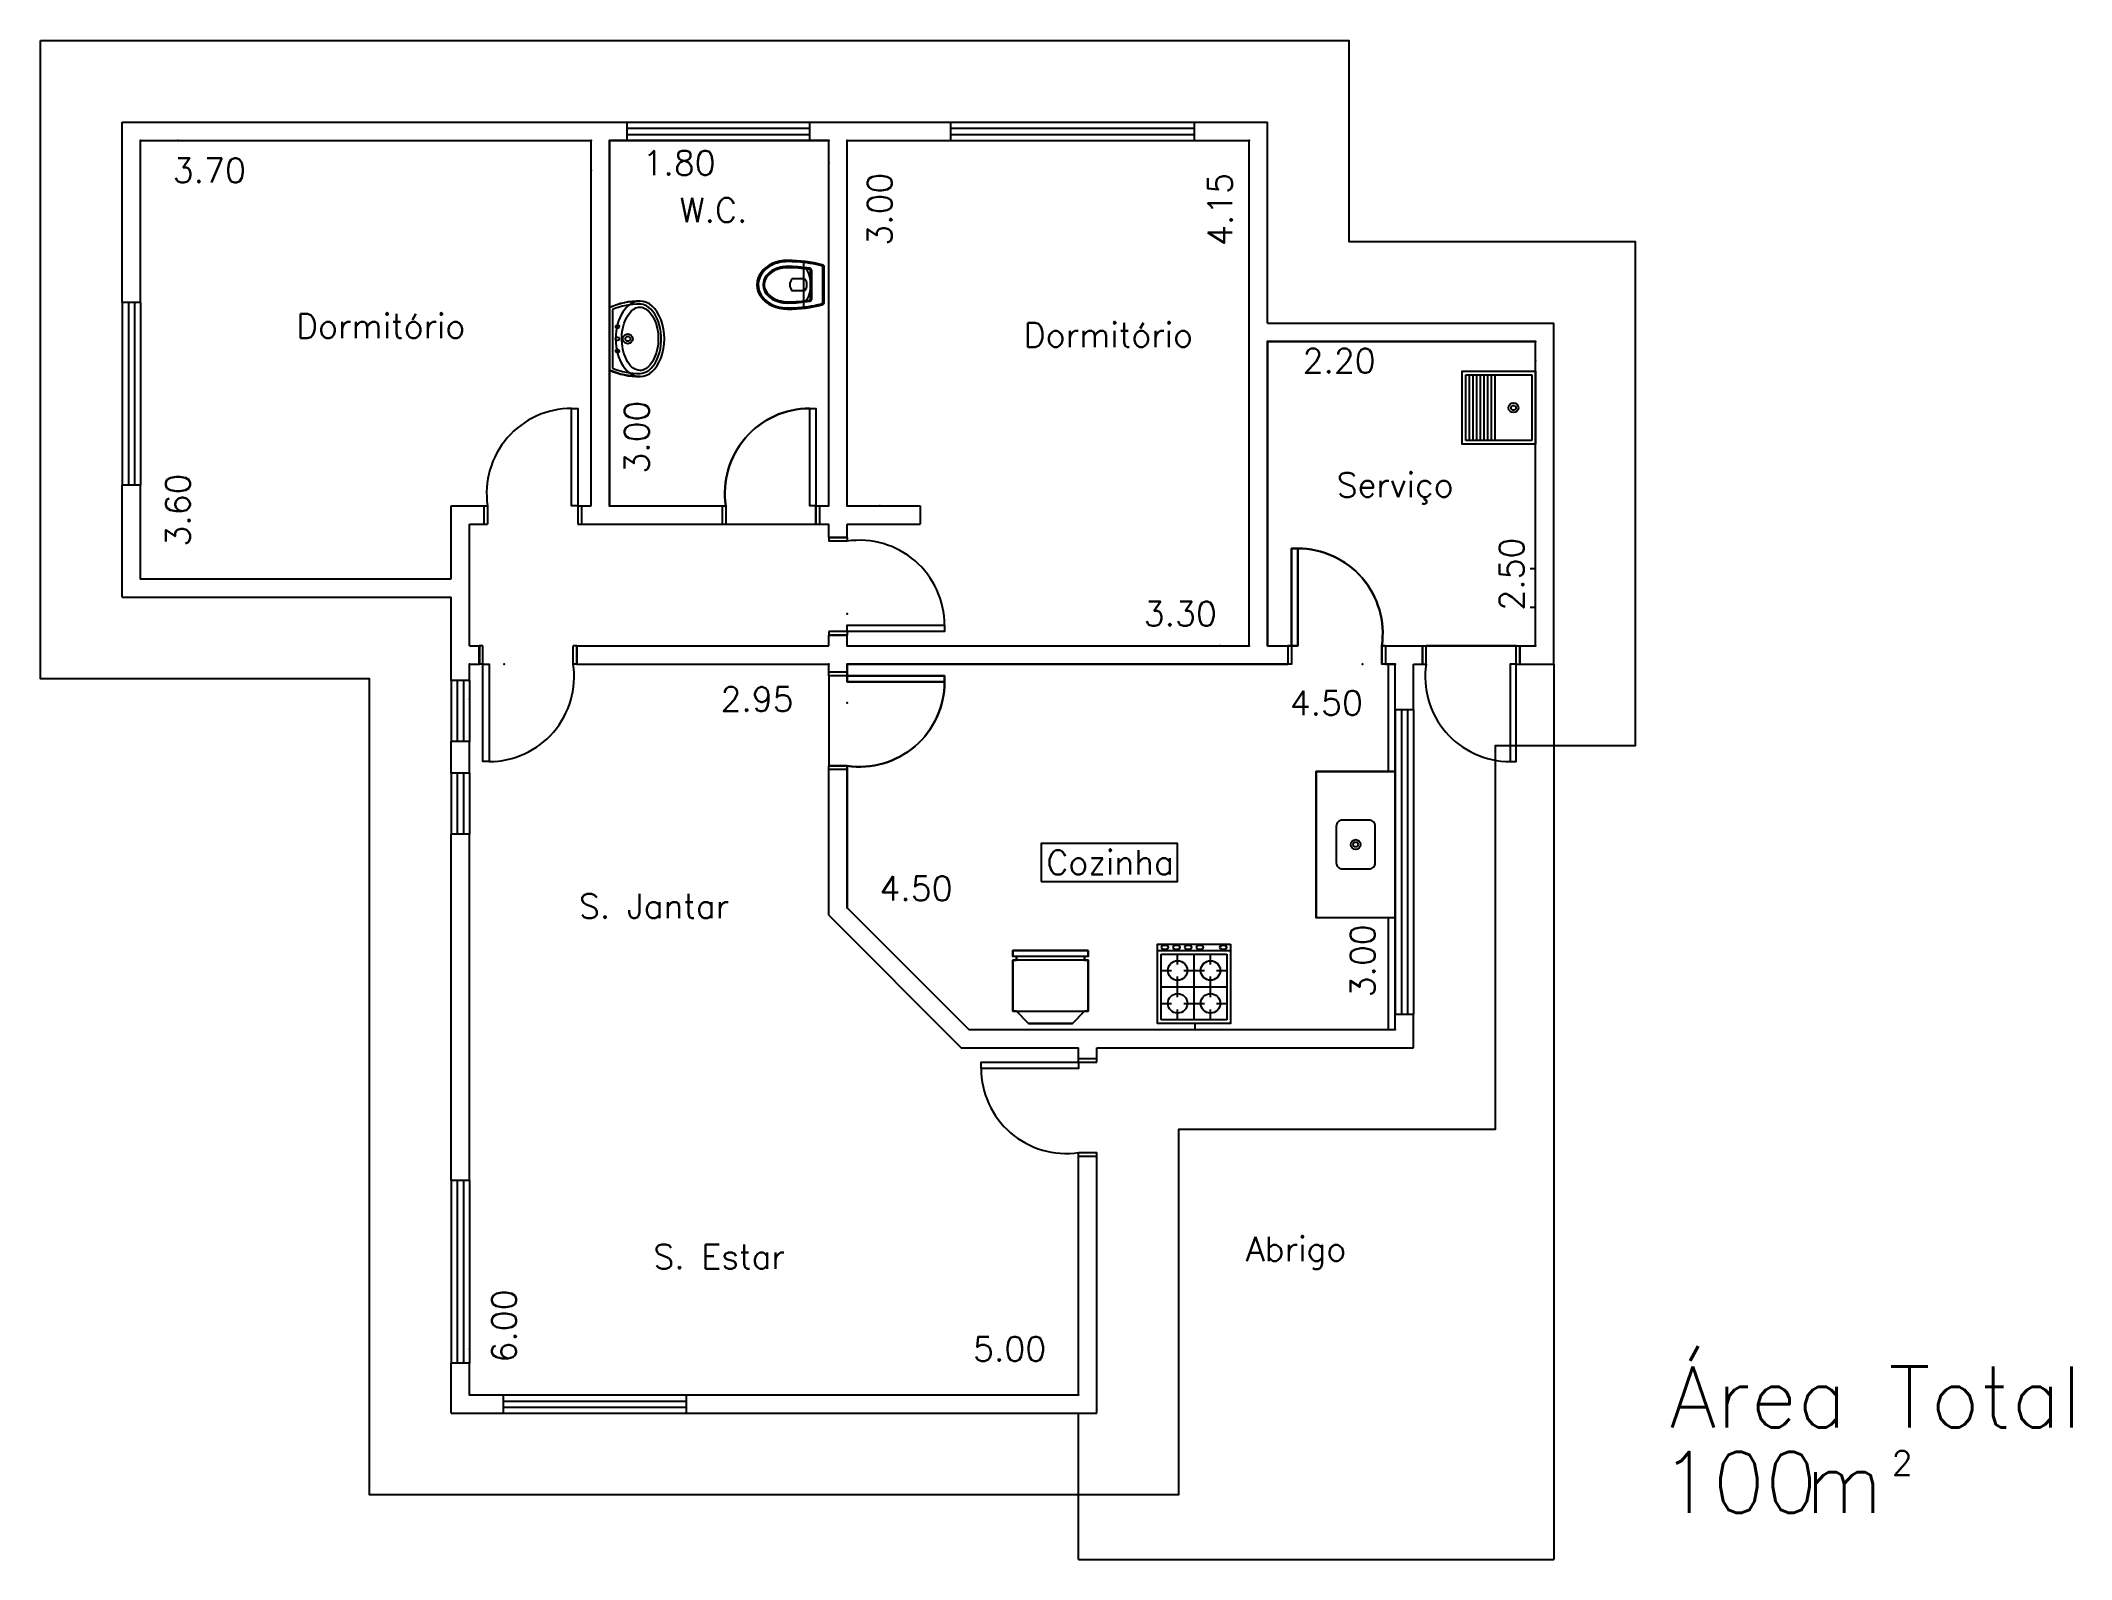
# Model space of a CAD drawing. Extents: x -0.5 to 16.2, y 0 to 12.5.
import ezdxf
from ezdxf.enums import TextEntityAlignment as Align

# ---------------------------------------------------------------- set-up
doc = ezdxf.new("R2010")
doc.units = 0
doc.header["$MEASUREMENT"] = 0
doc.layers.add('1', color=7, linetype='CONTINUOUS')
doc.layers.add('ARQ3', color=3, linetype='CONTINUOUS')
doc.styles.add('ROMANS', font='ROMANS', dxfattribs={"height": 0.2})

# ---------------------------------------------------------------- blocks, each defined once
blk = doc.blocks.new('P80D15')
at = {"layer": '1', "color": 7, "linetype": 'Continuous'}
for p, q in [((0, 0.15), (0, 0)), ((0, 0.15), (0.03, 0.15)), ((0, 0), (0.03, 0)), ((0.03, 0.15), (0.03, 0)), ((0.77, 0.15), (0.77, 0)), ((0.77, 0.15), (0.8, 0.15)), ((0.77, 0), (0.8, 0)), ((0.8, 0.15), (0.8, 0))]:
    blk.add_line(p, q, dxfattribs=at)
blk.add_lwpolyline([(0.77, 0.15), (0.72, 0.15), (0.72, 0.95), (0.77, 0.95)], close=True, dxfattribs=at)
blk.add_arc((0.72, 0.252), 0.698, 90, 188.4445, dxfattribs=at)
blk = doc.blocks.new('P80E15')
at = {"layer": '1', "color": 7, "linetype": 'Continuous'}
for p, q in [((0.03, 0.15), (0, 0.15)), ((0, 0.15), (0, 0)), ((0.03, 0), (0, 0)), ((0.03, 0.15), (0.03, 0)), ((0.8, 0.15), (0.77, 0.15)), ((0.77, 0.15), (0.77, 0)), ((0.8, 0), (0.77, 0)), ((0.8, 0.15), (0.8, 0))]:
    blk.add_line(p, q, dxfattribs=at)
blk.add_lwpolyline([(0.03, 0.15), (0.08, 0.15), (0.08, 0.95), (0.03, 0.95)], close=True, dxfattribs=at)
blk.add_arc((0.08, 0.252), 0.698, 351.5555, 90, dxfattribs=at)
blk = doc.blocks.new('COZINH')
at = {"layer": '1', "color": 7, "linetype": 'Continuous', "style": 'ROMANS'}
blk.add_text('Cozinha', height=0.2, dxfattribs=at).set_placement((-0.6582, -0.0685))
blk = doc.blocks.new('DORMI')
at = {"layer": '1', "color": 7, "linetype": 'Continuous', "style": 'ROMANS'}
blk.add_text('Dormitório', height=0.2, dxfattribs=at).set_placement((-0.5164, -0.0661))
blk = doc.blocks.new('WC')
at = {"layer": '1', "color": 7, "linetype": 'Continuous', "style": 'ROMANS'}
blk.add_text('W.C.', height=0.2, dxfattribs=at).set_placement((-0.1371, -0.0959))
blk = doc.blocks.new('ESTAR')
at = {"layer": '1', "color": 7, "linetype": 'Continuous', "style": 'ROMANS'}
blk.add_text('S. Estar', height=0.2, dxfattribs=at).set_placement((-0.4251, -0.0685))
blk = doc.blocks.new('JANTAR')
at = {"layer": '1', "color": 7, "linetype": 'Continuous', "style": 'ROMANS'}
blk.add_text('S. Jantar', height=0.2, dxfattribs=at).set_placement((-0.5623, -0.0274))
blk = doc.blocks.new('VASOSA')
at = {"layer": '1', "color": 7, "linetype": 'Continuous'}
for p, q in [((-0.05, 0.2), (-0.05, 0.3)), ((0.05, 0.2), (0.05, 0.3)), ((-0.145, 0.05), (0.145, 0.05)), ((-0.145, 0.04), (0.145, 0.04)), ((-0.116, 0.15), (0.116, 0.15)), ((-0.116, 0.14), (0.116, 0.14))]:
    blk.add_line(p, q, dxfattribs=at)
for centre, radius, start, end in [((0, 0.25), 0.0707, 44.9896, 134.9689), ((0, 0.25), 0.0707, 225.0311, 315.0104), ((-0.145, 0.06), 0.02, 195.5363, 270), ((-0.145, 0.06), 0.01, 195.5347, 270), ((-0.116, 0.16), 0.02, 189.3868, 270), ((-0.116, 0.16), 0.01, 189.3844, 270), ((0.116, 0.16), 0.01, 270, 350.5759), ((0.116, 0.16), 0.02, 270, 350.5771), ((0.145, 0.06), 0.01, 270, 344.4831), ((0.145, 0.06), 0.02, 270, 344.4637)]:
    blk.add_arc(centre, radius, start, end, dxfattribs=at)
for centre, major_axis, ratio, start_param, end_param in [((0, 0.34), (0, 0.25), 0.8, 4.712389, 7.853982), ((0, 0.34), (0, 0.5), 0.4, 1.570796, 2.178171), ((0, 0.34), (0, 0.5), 0.4, 4.105014, 4.712389), ((0, 0.2), (-0.132, 0), 0.380108, 0, 3.141593)]:
    blk.add_ellipse(centre, major_axis=major_axis, ratio=ratio, start_param=start_param, end_param=end_param, dxfattribs=at)
for points, knots in [([(0.19, 0.34), (0.19, 0.385), (0.18, 0.43), (0.128, 0.535), (0.067, 0.577), (-0.056, 0.582), (-0.118, 0.544), (-0.177, 0.44), (-0.19, 0.39), (-0.19, 0.34)], [0, 0, 0, 0, 0.177081, 0.177081, 0.490064, 0.490064, 0.803048, 0.803048, 1, 1, 1, 1]), ([(0.15, 0.34), (0.15, 0.379), (0.141, 0.418), (0.098, 0.505), (0.052, 0.537), (-0.036, 0.543), (-0.083, 0.519), (-0.137, 0.434), (-0.15, 0.387), (-0.15, 0.34)], [0, 0, 0, 0, 0.176635, 0.176635, 0.481532, 0.481532, 0.786428, 0.786428, 1, 1, 1, 1]), ([(0.14, 0.34), (0.14, 0.377), (0.131, 0.415), (0.086, 0.506), (0.035, 0.535), (-0.049, 0.525), (-0.088, 0.498), (-0.13, 0.419), (-0.14, 0.379), (-0.14, 0.34)], [0, 0, 0, 0, 0.176533, 0.176533, 0.5296, 0.5296, 0.813684, 0.813684, 1, 1, 1, 1]), ([(-0.19, 0.34), (-0.19, 0.263), (-0.183, 0.186), (-0.165, 0.096), (-0.16, 0.076), (-0.155, 0.057)], [0, 0, 0, 0, 0.768322, 0.768322, 1, 1, 1, 1]), ([(0.126, 0.158), (0.13, 0.188), (0.134, 0.22), (0.139, 0.281), (0.14, 0.31), (0.14, 0.34)], [0, 0, 0, 0, 0.526059, 0.526059, 1, 1, 1, 1]), ([(0.135, 0.157), (0.141, 0.188), (0.145, 0.222), (0.149, 0.283), (0.15, 0.312), (0.15, 0.34)], [0, 0, 0, 0, 0.549305, 0.549305, 1, 1, 1, 1]), ([(0.155, 0.057), (0.171, 0.118), (0.183, 0.188), (0.189, 0.287), (0.19, 0.314), (0.19, 0.34)], [0, 0, 0, 0, 0.737868, 0.737868, 1, 1, 1, 1])]:
    blk.add_open_spline(points, degree=3, knots=knots, dxfattribs=at)
for points in [[(-0.15, 0.34), (-0.15, 0.277), (-0.145, 0.214), (-0.135, 0.157)], [(-0.14, 0.34), (-0.14, 0.278), (-0.135, 0.215), (-0.126, 0.158)]]:
    blk.add_open_spline(points, degree=3, dxfattribs=at)
blk = doc.blocks.new('LAVAT')
at = {"layer": '1', "color": 7, "linetype": 'Continuous'}
for p, q in [((-0.257, 0), (0.257, 0)), ((-0.241, 0.025), (0.241, 0.025))]:
    blk.add_line(p, q, dxfattribs=at)
for centre, radius in [((0, 0.15), 0.04), ((0, 0.15), 0.02), ((-0.1, 0.065), 0.015), ((0, 0.065), 0.015), ((0.1, 0.065), 0.015)]:
    blk.add_circle(centre, radius, dxfattribs=at)
for centre, radius, start, end in [((0.31, 0.25), 0.62, 180, 203.78), ((0.31, 0.25), 0.595, 180, 202.2114), ((-0.31, 0.25), 0.595, 337.7886, 0), ((-0.31, 0.25), 0.62, 336.22, 360)]:
    blk.add_arc(centre, radius, start, end, dxfattribs=at)
blk.add_ellipse((0, 0.25), major_axis=(0.31, 0), ratio=0.645161, start_param=0, end_param=3.141593, dxfattribs=at)
for points, knots in [([(0.285, 0.25), (0.285, 0.3), (0.245, 0.354), (0.101, 0.423), (0, 0.434), (-0.174, 0.399), (-0.244, 0.353), (-0.28, 0.286), (-0.285, 0.268), (-0.285, 0.25)], [0, 0, 0, 0, 0.298195, 0.298195, 0.596389, 0.596389, 0.894584, 0.894584, 1, 1, 1, 1]), ([(0.26, 0.25), (0.26, 0.278), (0.242, 0.313), (0.164, 0.37), (0.103, 0.392), (-0.029, 0.404), (-0.098, 0.394), (-0.203, 0.348), (-0.24, 0.314), (-0.266, 0.253), (-0.263, 0.224), (-0.216, 0.162), (-0.168, 0.131), (-0.048, 0.098), (0.023, 0.096), (0.148, 0.123), (0.201, 0.15), (0.251, 0.205), (0.26, 0.229), (0.26, 0.25)], [0, 0, 0, 0, 0.114288, 0.114288, 0.228576, 0.228576, 0.342864, 0.342864, 0.457151, 0.457151, 0.571439, 0.571439, 0.685727, 0.685727, 0.800015, 0.800015, 0.914303, 0.914303, 1, 1, 1, 1])]:
    blk.add_open_spline(points, degree=3, knots=knots, dxfattribs=at)
blk = doc.blocks.new('FOGÃO4')
at = {"layer": '1', "color": 7, "linetype": 'Continuous'}
for p, q in [((-0.3, 0.7), (0.3, 0.7)), ((-0.3, 0.05), (-0.3, 0.7)), ((0.3, 0.7), (0.3, 0.05)), ((-0.3, 0.65), (0.3, 0.65)), ((-0.27, 0.62), (0.27, 0.62)), ((-0.27, 0.08), (-0.27, 0.62)), ((-0.135, 0.535), (-0.135, 0.62)), ((0, 0.08), (0, 0.62)), ((0.135, 0.535), (0.135, 0.62)), ((0.27, 0.62), (0.27, 0.08)), ((-0.27, 0.485), (-0.185, 0.485)), ((-0.27, 0.35), (0.27, 0.35)), ((-0.135, 0.265), (-0.135, 0.435)), ((-0.085, 0.485), (0.085, 0.485)), ((0.135, 0.265), (0.135, 0.435)), ((0.185, 0.485), (0.27, 0.485)), ((-0.27, 0.215), (-0.185, 0.215)), ((-0.085, 0.215), (0.085, 0.215)), ((0.185, 0.215), (0.27, 0.215)), ((0.3, 0.05), (-0.3, 0.05)), ((0.27, 0.08), (-0.27, 0.08)), ((-0.135, 0.08), (-0.135, 0.165)), ((0.135, 0.08), (0.135, 0.165))]:
    blk.add_line(p, q, dxfattribs=at)
for centre in [(-0.135, 0.485), (0.135, 0.485), (-0.135, 0.215), (0.135, 0.215)]:
    blk.add_circle(centre, 0.08, dxfattribs=at)
for centre in [(-0.24, 0.675), (-0.144, 0.675), (-0.048, 0.675), (0.048, 0.675), (0.24, 0.675)]:
    blk.add_ellipse(centre, major_axis=(-0.03, 0), ratio=0.5, start_param=0, end_param=6.283175, dxfattribs=at)
blk = doc.blocks.new('PIA')
at = {"layer": '1', "color": 7, "linetype": 'Continuous'}
blk.add_lwpolyline([(-0.6, 0), (0.6, 0), (0.6, 0.65), (-0.6, 0.65)], close=True, dxfattribs=at)
blk.add_lwpolyline([(-0.15, 0.165), (0.15, 0.165, 0.414214), (0.2, 0.215), (0.2, 0.435, 0.414214), (0.15, 0.485), (-0.15, 0.485, 0.414214), (-0.2, 0.435), (-0.2, 0.215, 0.414214), (-0.15, 0.165)], format="xyb", dxfattribs=at)
for radius in [0.04, 0.02]:
    blk.add_circle((0, 0.325), radius, dxfattribs=at)
blk = doc.blocks.new('GELAD')
at = {"layer": '1', "color": 7, "linetype": 'Continuous'}
for p, q in [((0.31, 0.65), (-0.31, 0.65)), ((-0.31, 0.65), (-0.31, 0.6)), ((0.31, 0.6), (-0.31, 0.6)), ((0.31, 0.57), (-0.31, 0.57)), ((-0.31, 0.57), (-0.31, 0.15)), ((-0.28, 0.6), (-0.28, 0.57)), ((0.28, 0.57), (0.28, 0.6)), ((0.31, 0.6), (0.31, 0.65)), ((0.31, 0.15), (0.31, 0.57)), ((-0.31, 0.15), (0.31, 0.15)), ((-0.18, 0.05), (-0.28, 0.15)), ((-0.18, 0.05), (0.18, 0.05)), ((0.18, 0.05), (0.28, 0.15))]:
    blk.add_line(p, q, dxfattribs=at)
blk = doc.blocks.new('TANQUE')
at = {"layer": '1', "color": 7, "linetype": 'Continuous'}
for p, q in [((-0.3, 0.6), (0.3, 0.6)), ((-0.3, 0), (-0.3, 0.6)), ((-0.27, 0.57), (0.27, 0.57)), ((-0.27, 0.03), (-0.27, 0.57)), ((-0.27, 0.54), (0.27, 0.54)), ((-0.27, 0.51), (0.27, 0.51)), ((0.27, 0.57), (0.27, 0.03)), ((0.3, 0.6), (0.3, 0)), ((-0.27, 0.48), (0.27, 0.48)), ((-0.27, 0.45), (0.27, 0.45)), ((-0.27, 0.42), (0.27, 0.42)), ((-0.27, 0.39), (0.27, 0.39)), ((-0.27, 0.36), (0.27, 0.36)), ((-0.27, 0.33), (0.27, 0.33)), ((0.3, 0), (-0.3, 0)), ((0.27, 0.03), (-0.27, 0.03))]:
    blk.add_line(p, q, dxfattribs=at)
for radius in [0.04, 0.02]:
    blk.add_circle((0, 0.18), radius, dxfattribs=at)
blk = doc.blocks.new('*M1313')
at = {"layer": '1', "color": 7, "linetype": 'Continuous'}
for p in [(136.252, 153.301), (139.952, 153.301), (139.952, 153.055)]:
    blk.add_point(p, dxfattribs=at)
at = {"layer": '1', "color": 7, "linetype": 'Continuous', "style": 'ROMANS'}
blk.add_text('3.70', height=0.2, dxfattribs=at).set_placement((136.817, 153.055), align=Align.MIDDLE)
blk = doc.blocks.new('*M1414')
at = {"layer": '1', "color": 7, "linetype": 'Continuous'}
for p in [(136.252, 153.301), (136.559, 153.301), (136.252, 149.701)]:
    blk.add_point(p, dxfattribs=at)
at = {"layer": '1', "color": 7, "linetype": 'Continuous', "style": 'ROMANS'}
blk.add_text('3.60', height=0.2, rotation=90, dxfattribs=at).set_placement((136.559, 150.266), align=Align.MIDDLE)
blk = doc.blocks.new('*M1515')
at = {"layer": '1', "color": 7, "linetype": 'Continuous'}
for p in [(140.102, 153.301), (141.902, 153.301), (141.902, 153.116)]:
    blk.add_point(p, dxfattribs=at)
at = {"layer": '1', "color": 7, "linetype": 'Continuous', "style": 'ROMANS'}
blk.add_text('1.80', height=0.2, dxfattribs=at).set_placement((140.673, 153.116), align=Align.MIDDLE)
blk = doc.blocks.new('*M1616')
at = {"layer": '1', "color": 7, "linetype": 'Continuous'}
for p in [(140.102, 153.301), (140.326, 153.301), (140.102, 150.301)]:
    blk.add_point(p, dxfattribs=at)
at = {"layer": '1', "color": 7, "linetype": 'Continuous', "style": 'ROMANS'}
blk.add_text('3.00', height=0.2, rotation=90, dxfattribs=at).set_placement((140.326, 150.865), align=Align.MIDDLE)
blk = doc.blocks.new('*M1717')
at = {"layer": '1', "color": 7, "linetype": 'Continuous'}
for p in [(145.352, 153.301), (145.114, 149.151), (145.352, 149.151)]:
    blk.add_point(p, dxfattribs=at)
at = {"layer": '1', "color": 7, "linetype": 'Continuous', "style": 'ROMANS'}
blk.add_text('4.15', height=0.2, rotation=90, dxfattribs=at).set_placement((145.114, 152.734), align=Align.MIDDLE)
blk = doc.blocks.new('*M1818')
at = {"layer": '1', "color": 7, "linetype": 'Continuous'}
for p in [(142.052, 149.415), (142.052, 149.151), (145.352, 149.151)]:
    blk.add_point(p, dxfattribs=at)
at = {"layer": '1', "color": 7, "linetype": 'Continuous', "style": 'ROMANS'}
blk.add_text('3.30', height=0.2, dxfattribs=at).set_placement((144.787, 149.415), align=Align.MIDDLE)
blk = doc.blocks.new('*M1919')
at = {"layer": '1', "color": 7, "linetype": 'Continuous'}
for p in [(142.052, 153.301), (142.052, 150.301), (142.32, 150.301)]:
    blk.add_point(p, dxfattribs=at)
at = {"layer": '1', "color": 7, "linetype": 'Continuous', "style": 'ROMANS'}
blk.add_text('3.00', height=0.2, rotation=90, dxfattribs=at).set_placement((142.32, 152.736), align=Align.MIDDLE)
blk = doc.blocks.new('*M2020')
at = {"layer": '1', "color": 7, "linetype": 'Continuous'}
for p in [(145.502, 151.651), (147.702, 151.651), (147.702, 151.492)]:
    blk.add_point(p, dxfattribs=at)
at = {"layer": '1', "color": 7, "linetype": 'Continuous', "style": 'ROMANS'}
blk.add_text('2.20', height=0.2, dxfattribs=at).set_placement((146.091, 151.492), align=Align.MIDDLE)
blk = doc.blocks.new('*M2121')
at = {"layer": '1', "color": 7, "linetype": 'Continuous'}
for p in [(147.507, 151.651), (147.702, 151.651), (147.702, 149.151)]:
    blk.add_point(p, dxfattribs=at)
at = {"layer": '1', "color": 7, "linetype": 'Continuous', "style": 'ROMANS'}
blk.add_text('2.50', height=0.2, rotation=90, dxfattribs=at).set_placement((147.507, 149.74), align=Align.MIDDLE)
blk = doc.blocks.new('*M2222')
at = {"layer": '1', "color": 7, "linetype": 'Continuous'}
for p in [(142.052, 149.001), (146.552, 149.001), (142.052, 148.683)]:
    blk.add_point(p, dxfattribs=at)
at = {"layer": '1', "color": 7, "linetype": 'Continuous', "style": 'ROMANS'}
blk.add_text('4.50', height=0.2, dxfattribs=at).set_placement((145.986, 148.683), align=Align.MIDDLE)
blk = doc.blocks.new('*M2323')
at = {"layer": '1', "color": 7, "linetype": 'Continuous'}
for p in [(146.284, 149.001), (146.552, 149.001), (146.552, 146.001)]:
    blk.add_point(p, dxfattribs=at)
at = {"layer": '1', "color": 7, "linetype": 'Continuous', "style": 'ROMANS'}
blk.add_text('3.00', height=0.2, rotation=90, dxfattribs=at).set_placement((146.284, 146.565), align=Align.MIDDLE)
blk = doc.blocks.new('*M2424')
at = {"layer": '1', "color": 7, "linetype": 'Continuous'}
for p in [(146.552, 147.16), (142.052, 147.001), (146.552, 146.001)]:
    blk.add_point(p, dxfattribs=at)
at = {"layer": '1', "color": 7, "linetype": 'Continuous', "style": 'ROMANS'}
blk.add_text('4.50', height=0.2, dxfattribs=at).set_placement((142.618, 147.16), align=Align.MIDDLE)
blk = doc.blocks.new('*M2525')
at = {"layer": '1', "color": 7, "linetype": 'Continuous'}
for p in [(138.952, 149.001), (141.902, 149.001), (138.952, 148.714)]:
    blk.add_point(p, dxfattribs=at)
at = {"layer": '1', "color": 7, "linetype": 'Continuous', "style": 'ROMANS'}
blk.add_text('2.95', height=0.2, dxfattribs=at).set_placement((141.313, 148.714), align=Align.MIDDLE)
blk = doc.blocks.new('*M2626')
at = {"layer": '1', "color": 7, "linetype": 'Continuous'}
for p in [(138.952, 149.001), (139.236, 149.001), (138.952, 143.001)]:
    blk.add_point(p, dxfattribs=at)
at = {"layer": '1', "color": 7, "linetype": 'Continuous', "style": 'ROMANS'}
blk.add_text('6.00', height=0.2, rotation=90, dxfattribs=at).set_placement((139.236, 143.567), align=Align.MIDDLE)
blk = doc.blocks.new('*M2727')
at = {"layer": '1', "color": 7, "linetype": 'Continuous'}
for p in [(138.952, 143.379), (138.952, 143.001), (143.952, 143.001)]:
    blk.add_point(p, dxfattribs=at)
at = {"layer": '1', "color": 7, "linetype": 'Continuous', "style": 'ROMANS'}
blk.add_text('5.00', height=0.2, dxfattribs=at).set_placement((143.386, 143.379), align=Align.MIDDLE)
blk = doc.blocks.new('AREA')
at = {"layer": '1', "color": 7, "linetype": 'Continuous', "style": 'ROMANS'}
for s, height, p in [('Área Total', 0.5, (-2.4981, 0.4326)), ('2', 0.2, (-0.673, 0.0397)), ('m', 0.5, (-1.384, -0.2693))]:
    blk.add_text(s, height=height, dxfattribs=at).set_placement(p)
blk.add_attdef('100', (-2.5702, -0.2693), '', height=0.4999, dxfattribs=at)

msp = doc.modelspace()

# ---------------------------------------------------------------- linework, layer by layer
at = {"layer": '1', "color": 7, "linetype": 'Continuous'}
for p, q in [((0.155, 11.83), (4.299, 11.83)), ((0.155, 10.35), (0.155, 11.83)), ((0.305, 11.68), (4.005, 11.68)), ((0.305, 10.35), (0.305, 11.68)), ((4.005, 8.68), (4.005, 11.68)), ((4.155, 8.68), (4.155, 11.68)), ((4.155, 11.68), (4.299, 11.68)), ((4.299, 11.68), (4.299, 11.83)), ((4.299, 11.83), (5.799, 11.83)), ((4.299, 11.78), (5.799, 11.78)), ((4.299, 11.73), (5.799, 11.73)), ((4.299, 11.68), (5.799, 11.68)), ((5.799, 11.68), (5.799, 11.83)), ((5.799, 11.83), (6.956, 11.83)), ((5.799, 11.68), (5.955, 11.68)), ((5.955, 8.68), (5.955, 11.68)), ((6.105, 11.68), (6.956, 11.68)), ((6.105, 8.68), (6.105, 11.68)), ((6.956, 11.68), (6.956, 11.83)), ((6.956, 11.83), (8.956, 11.83)), ((6.956, 11.78), (8.956, 11.78)), ((6.956, 11.73), (8.956, 11.73)), ((6.956, 11.68), (8.956, 11.68)), ((8.956, 11.68), (8.956, 11.83)), ((8.956, 11.83), (9.555, 11.83)), ((8.956, 11.68), (9.405, 11.68)), ((9.405, 7.53), (9.405, 11.68)), ((9.555, 10.18), (9.555, 11.83)), ((5.75, 10.685), (5.75, 10.686)), ((5.75, 10.658), (5.75, 10.685)), ((5.75, 10.574), (5.75, 10.658)), ((5.75, 10.307), (5.75, 10.574)), ((0.305, 10.35), (0.155, 10.35)), ((0.155, 10.35), (0.155, 8.85)), ((0.205, 10.35), (0.205, 8.85)), ((0.255, 10.35), (0.255, 8.85)), ((0.305, 10.35), (0.305, 8.85)), ((5.75, 10.307), (5.75, 10.307)), ((9.555, 10.18), (11.905, 10.18)), ((11.905, 7.38), (11.905, 10.18)), ((9.555, 7.53), (9.555, 10.03)), ((9.555, 10.03), (11.755, 10.03)), ((9.872, 10.025), (9.872, 10.03)), ((10.19, 10.025), (10.19, 10.03)), ((11.755, 7.53), (11.755, 10.03)), ((0.155, 7.93), (0.155, 8.85)), ((0.305, 8.85), (0.155, 8.85)), ((0.305, 8.08), (0.305, 8.85)), ((2.855, 8.68), (3.124, 8.68)), ((2.855, 8.08), (2.855, 8.68)), ((3.124, 8.68), (3.124, 8.53)), ((3.924, 8.68), (3.924, 8.53)), ((3.924, 8.68), (4.005, 8.68)), ((4.155, 8.68), (5.079, 8.68)), ((5.079, 8.68), (5.079, 8.53)), ((5.879, 8.68), (5.879, 8.53)), ((5.879, 8.68), (5.955, 8.68)), ((6.105, 8.68), (6.705, 8.68)), ((6.105, 8.68), (6.705, 8.68)), ((6.705, 8.68), (6.705, 8.53)), ((3.005, 8.53), (3.124, 8.53)), ((3.005, 7.53), (3.005, 8.53)), ((3.924, 8.53), (5.079, 8.53)), ((5.109, 8.53), (5.849, 8.53)), ((5.879, 8.53), (5.955, 8.53)), ((5.955, 8.419), (5.955, 8.53)), ((6.105, 8.53), (6.705, 8.53)), ((6.105, 8.419), (6.105, 8.53)), ((5.955, 8.419), (6.105, 8.419)), ((0.305, 8.08), (2.855, 8.08)), ((11.713, 8.165), (11.755, 8.165)), ((0.155, 7.93), (2.855, 7.93)), ((2.855, 7.245), (2.855, 7.93)), ((11.713, 7.847), (11.755, 7.847)), ((3.005, 7.53), (3.087, 7.53)), ((3.087, 7.53), (3.087, 7.38)), ((3.887, 7.53), (3.887, 7.38)), ((3.887, 7.53), (5.955, 7.53)), ((5.955, 7.53), (5.955, 7.619)), ((5.955, 7.619), (6.105, 7.619)), ((6.105, 7.53), (6.105, 7.619)), ((6.105, 7.53), (9.405, 7.53)), ((9.555, 7.53), (9.724, 7.53)), ((9.724, 7.53), (9.724, 7.38)), ((10.524, 7.53), (10.524, 7.38)), ((10.524, 7.53), (10.828, 7.53)), ((10.828, 7.53), (10.828, 7.38)), ((11.598, 7.53), (10.858, 7.53)), ((11.628, 7.53), (11.628, 7.38)), ((11.628, 7.53), (11.755, 7.53)), ((3.005, 7.38), (3.087, 7.38)), ((3.005, 7.245), (3.005, 7.38)), ((3.887, 7.38), (5.955, 7.38)), ((5.955, 7.315), (5.955, 7.38)), ((6.105, 7.38), (9.555, 7.38)), ((6.105, 7.315), (6.105, 7.38)), ((9.555, 7.38), (9.724, 7.38)), ((10.524, 7.38), (10.605, 7.38)), ((10.55, 6.498), (10.55, 7.38)), ((10.605, 7.007), (10.605, 7.38)), ((10.755, 7.38), (10.828, 7.38)), ((10.755, 7.007), (10.755, 7.38)), ((11.628, 7.38), (11.905, 7.38)), ((11.905, 7.38), (11.905, 0.03)), ((3.005, 7.245), (2.855, 7.245)), ((2.855, 7.245), (2.855, 6.745)), ((2.905, 7.245), (2.905, 6.745)), ((2.955, 7.245), (2.955, 6.745)), ((3.005, 7.245), (3.005, 6.745)), ((6.105, 7.315), (5.955, 7.315)), ((5.955, 7.285), (5.955, 6.545)), ((10.605, 7.007), (10.755, 7.007)), ((10.605, 7.007), (10.605, 4.507)), ((10.655, 7.007), (10.655, 4.507)), ((10.705, 7.007), (10.705, 4.507)), ((10.755, 7.007), (10.755, 4.507)), ((3.005, 6.745), (2.855, 6.745)), ((2.855, 6.484), (2.855, 6.745)), ((3.005, 6.484), (3.005, 6.745)), ((5.955, 5.318), (5.955, 6.515)), ((6.105, 6.515), (5.955, 6.515)), ((6.105, 5.38), (6.105, 6.515)), ((3.005, 6.484), (2.855, 6.484)), ((2.855, 6.484), (2.855, 5.984)), ((2.905, 6.484), (2.905, 5.984)), ((2.955, 6.484), (2.955, 5.984)), ((3.005, 6.484), (3.005, 5.984)), ((3.005, 5.984), (2.855, 5.984)), ((2.855, 3.142), (2.855, 5.984)), ((3.005, 3.142), (3.005, 5.984)), ((6.105, 5.38), (7.105, 4.38)), ((5.955, 5.318), (7.042, 4.23)), ((10.55, 4.38), (10.55, 5.298)), ((10.605, 4.38), (10.605, 4.507)), ((10.605, 4.507), (10.755, 4.507)), ((10.755, 4.23), (10.755, 4.507)), ((7.105, 4.38), (10.605, 4.38)), ((7.105, 4.38), (10.605, 4.38)), ((8.962, 4.38), (8.962, 4.43)), ((7.042, 4.23), (8.005, 4.23)), ((8.005, 4.141), (8.005, 4.23)), ((8.155, 4.23), (10.755, 4.23)), ((8.155, 4.141), (8.155, 4.23)), ((8.005, 4.141), (8.155, 4.141)), ((8.005, 1.38), (8.005, 3.341)), ((8.005, 3.341), (8.155, 3.341)), ((8.155, 1.23), (8.155, 3.341)), ((3.005, 3.142), (2.855, 3.142)), ((2.855, 3.142), (2.855, 1.642)), ((2.905, 3.142), (2.905, 1.642)), ((2.955, 3.142), (2.955, 1.642)), ((3.005, 3.142), (3.005, 1.642)), ((2.855, 1.23), (2.855, 1.642)), ((3.005, 1.642), (2.855, 1.642)), ((3.005, 1.38), (3.005, 1.642)), ((3.005, 1.38), (3.283, 1.38)), ((3.283, 1.38), (3.283, 1.23)), ((3.283, 1.38), (4.783, 1.38)), ((4.783, 1.38), (4.783, 1.23)), ((4.783, 1.38), (8.005, 1.38)), ((2.855, 1.23), (3.283, 1.23)), ((3.283, 1.33), (4.783, 1.33)), ((3.283, 1.28), (4.783, 1.28)), ((3.283, 1.23), (4.783, 1.23)), ((4.783, 1.23), (8.155, 1.23)), ((8.005, 0.03), (8.005, 1.23)), ((8.005, 0.03), (11.905, 0.03))]:
    msp.add_line(p, q, dxfattribs=at)
for points in [[(5.799, 9.48), (5.849, 9.48), (5.849, 8.68), (5.879, 8.68), (5.955, 8.68), (5.955, 11.68), (5.799, 11.68), (4.299, 11.68), (4.155, 11.68), (4.155, 10.309, -0.104134), (4.405, 10.361)], [(5.899, 10.66, -0.354989), (5.915, 10.64), (5.915, 10.35, -0.354989), (5.899, 10.331)], [(11.598, 7.53), (11.628, 7.53), (11.755, 7.53), (11.755, 9.185), (11.155, 9.185), (11.155, 9.785), (11.755, 9.785), (11.755, 10.03), (9.555, 10.03), (9.555, 7.53), (9.724, 7.53), (9.754, 7.53), (9.754, 8.33), (9.804, 8.33, -0.45807), (10.494, 7.53), (10.524, 7.53), (10.828, 7.53), (10.858, 7.53), (11.598, 7.53)], [(4.405, 9.741, -0.104134), (4.155, 9.794), (4.155, 8.68), (5.079, 8.68), (5.109, 8.68, -0.45807), (5.799, 9.48)], [(5.799, 9.48, 0.45807), (5.109, 8.68), (5.109, 8.53), (5.849, 8.53), (5.849, 8.68), (5.799, 8.68), (5.799, 9.48)], [(6.105, 7.38), (6.105, 7.315), (6.105, 7.285), (6.905, 7.285), (6.905, 7.235, -0.45807), (6.105, 6.545), (6.105, 6.515), (6.105, 5.38), (7.105, 4.38), (10.605, 4.38), (10.605, 4.507), (10.605, 5.298), (9.955, 5.298), (9.955, 6.498), (10.605, 6.498), (10.605, 7.007), (10.605, 7.38), (10.524, 7.38), (10.494, 7.38), (10.494, 7.53, 0.45807), (9.804, 8.33), (9.804, 7.53), (9.754, 7.53), (9.754, 7.38), (9.724, 7.38), (9.555, 7.38), (6.105, 7.38)], [(6.105, 7.235), (6.105, 7.285), (5.955, 7.285), (5.955, 6.545), (6.105, 6.545, 0.45807), (6.905, 7.235), (6.105, 7.235)]]:
    msp.add_lwpolyline(points, format="xyb", dxfattribs=at)
for points in [[(7.698, 5.596), (8.816, 5.596), (8.816, 5.908), (7.698, 5.908), (7.698, 5.596)], [(8.085, 5.03), (8.085, 4.98), (8.055, 4.98), (8.055, 4.95), (8.085, 4.95), (8.085, 4.53), (8.055, 4.53), (7.955, 4.43), (7.595, 4.43), (7.495, 4.53), (7.465, 4.53), (7.465, 4.95), (7.495, 4.95), (7.495, 4.98), (7.465, 4.98), (7.465, 5.03), (8.085, 5.03)], [(9.253, 5.08), (9.253, 4.43), (8.653, 4.43), (8.653, 5.08), (9.253, 5.08)]]:
    msp.add_lwpolyline(points, close=True, dxfattribs=at)
for centre, major_axis, ratio, start_param, end_param in [((5.615, 10.495), (-0.25, 0), 0.8, 4.712389, 7.853982), ((4.405, 10.051), (0, -0.31), 0.645161, 3.141593, 6.283185)]:
    msp.add_ellipse(centre, major_axis=major_axis, ratio=ratio, start_param=start_param, end_param=end_param, dxfattribs=at)
at = {"layer": 'ARQ3'}
msp.add_lwpolyline([(-0.515, 12.5), (10.224, 12.5), (10.224, 10.85), (12.574, 10.85), (12.574, 6.71), (11.424, 6.71), (11.424, 3.56), (8.824, 3.56), (8.824, 0.56), (2.185, 0.56), (2.185, 7.26), (-0.515, 7.26)], close=True, dxfattribs=at)

# ---------------------------------------------------------------- block references
at = {"layer": '1', "color": 7, "linetype": 'Continuous'}
for name, p in [('*M1313', (-135.947, -141.621)), ('*M1414', (-135.947, -141.621)), ('*M1515', (-135.947, -141.621)), ('*M1616', (-135.947, -141.621)), ('*M1919', (-135.947, -141.621)), ('*M1717', (-135.947, -141.621)), ('WC', (4.867, 11.104)), ('DORMI', (2.099, 10.122)), ('DORMI', (8.072, 10.049)), ('*M2020', (-135.947, -141.621)), ('*M2121', (-135.947, -141.621)), ('P80D15', (3.124, 8.53)), ('P80D15', (5.079, 8.53)), ('P80E15', (9.724, 7.38)), ('*M1818', (-135.947, -141.621)), ('*M2525', (-135.947, -141.621)), ('*M2626', (-135.947, -141.621)), ('*M2222', (-135.947, -141.621)), ('*M2323', (-135.947, -141.621)), ('COZINH', (8.4, 5.721)), ('*M2424', (-135.947, -141.621)), ('JANTAR', (4.466, 5.321)), ('GELAD', (7.775, 4.38)), ('FOGÃO4', (8.953, 4.38)), ('ESTAR', (4.94, 2.484)), ('*M2727', (-135.947, -141.621))]:
    msp.add_blockref(name, p, dxfattribs=at)
for name, p, rotation in [('VASOSA', (5.955, 10.495), 90), ('LAVAT', (4.155, 10.051), 269.9999999999988), ('TANQUE', (11.755, 9.485), 90), ('P80D15', (5.955, 8.419), 269.999999999998), ('P80D15', (3.886, 7.53), 180), ('P80E15', (11.628, 7.53), 180), ('P80E15', (5.955, 7.315), 270), ('PIA', (10.605, 5.899), 89.99999999999889), ('P80D15', (8.155, 3.341), 90)]:
    msp.add_blockref(name, p, dxfattribs=dict(at, rotation=rotation))
msp.add_blockref('AREA', (15.353, 0.681), dxfattribs=at).add_auto_attribs({'100': '100'})

# ---------------------------------------------------------------- texts
at = {"layer": '1', "color": 7, "linetype": 'Continuous', "style": 'ROMANS'}
for s, p in [('Serviço', (10.124, 8.752)), ('Abrigo', (9.379, 2.479))]:
    msp.add_text(s, height=0.2, dxfattribs=at).set_placement(p)

doc.saveas('drawing.dxf')
